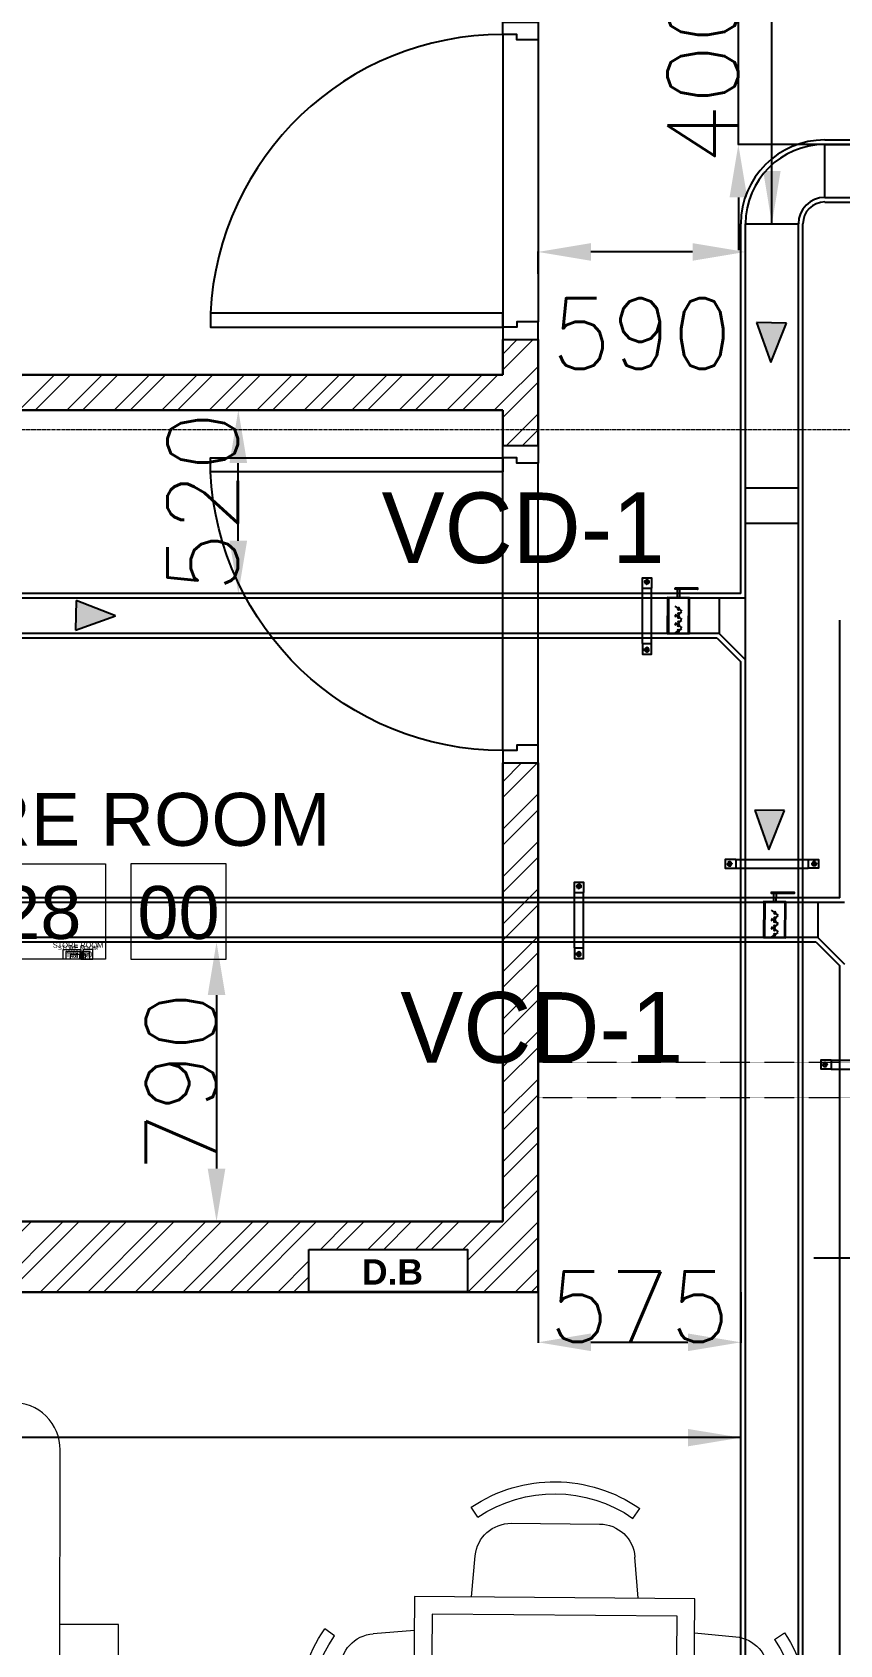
# Model space of a CAD drawing. Header units: millimetres. Extents: x -9226 to 166212, y -13 to 97274.
# Drawn here: x 32516 to 34806, y 71680 to 76251 of the extents above; entities that cross this region are included whole.
import ezdxf
from ezdxf.enums import TextEntityAlignment as Align

# ---------------------------------------------------------------- set-up
doc = ezdxf.new("R2010")
doc.units = ezdxf.units.MM
for name, pattern in [('23491-A-XR-GRID$0$23288-XR-Unit GRIDS$0$CENTER2', [28.575, 19.05, -3.175, 3.175, -3.175]), ('23491-XR-AR-2ND FLOOR PLAN$0$23491-XR-AR-2ND FLOOR PLAN$0$23491-XR-AR-TYP-FLOOR$0$HIDDEN', [9.525, 6.35, -3.175]), ('HIDDEN', [9.525, 6.35, -3.175])]:
    doc.linetypes.add(name, pattern=pattern)
doc.layers.get('0').update_dxf_attribs({"color": 8})
doc.layers.get('Defpoints').update_dxf_attribs({"color": 8})
for name, color, linetype in [('-EAD', 30, 'Continuous'), ('1.INS', 8, 'Continuous'), ('1.support 2', 7, 'Continuous'), ('23491-XR-AR-2ND FLOOR PLAN$0$23491-XR-AR-2ND FLOOR PLAN$0$23491-XR-AR-TYP-FLOOR$0$LLL', 8, 'Continuous'), ('DIM2', 7, 'Continuous'), ('EAD', 30, 'Continuous'), ('ETA-AC-SUPPORT', 25, 'Continuous'), ('FAD', 3, 'Continuous'), ('IZ-AC-VCD', 4, 'Continuous'), ('VCD SHE', 7, 'Continuous')]:
    doc.layers.add(name, color=color, linetype=linetype)
for name, color, linetype, lineweight in [('1.TAGGING', 7, 'Continuous', 5), ('1.XREF', 8, 'Continuous', 9), ('23491-A-XR-GRID$0$G-ANNO-GRID', 8, '23491-A-XR-GRID$0$23288-XR-Unit GRIDS$0$CENTER2', 0), ('23491-XR-AR-2ND FLOOR PLAN$0$23491-XR-AR-2ND FLOOR PLAN$0$23491-XR-AR-TYP-FLOOR$0$A-ANNO-TEXT @ 50', 8, 'Continuous', 25), ('23491-XR-AR-2ND FLOOR PLAN$0$23491-XR-AR-2ND FLOOR PLAN$0$23491-XR-AR-TYP-FLOOR$0$A-FLOR-OVHD', 8, '23491-XR-AR-2ND FLOOR PLAN$0$23491-XR-AR-2ND FLOOR PLAN$0$23491-XR-AR-TYP-FLOOR$0$HIDDEN', 15), ('23491-XR-AR-2ND FLOOR PLAN$0$23491-XR-AR-2ND FLOOR PLAN$0$23491-XR-AR-TYP-FLOOR$0$A-Glaz-Sill', 8, 'Continuous', 5), ('23491-XR-AR-2ND FLOOR PLAN$0$23491-XR-AR-2ND FLOOR PLAN$0$23491-XR-AR-TYP-FLOOR$0$A-WALL-PATT', 8, 'Continuous', 5), ('23491-XR-AR-2ND FLOOR PLAN$0$23491-XR-AR-2ND FLOOR PLAN$0$A-WALL', 8, 'Continuous', 30), ('23491-XR-AR-2ND FLOOR PLAN$0$23491-XR-AR-TYP FLOOR 3RD TO 18TH$0$23491-XR-AR-TYP-FLOOR$0$Zone-6_30May22$0$TYP$0$2B+G+19+R Typical Floor$0$A-DOOR', 8, 'Continuous', 25), ('23491-XR-AR-2ND FLOOR PLAN$0$23491-XR-AR-TYP FLOOR 3RD TO 18TH$0$A-FLOR-IDEN', 8, 'Continuous', 9), ('23491-XR-AR-2ND FLOOR PLAN$0$23491-XR-AR-TYP FLOOR 3RD TO 18TH$0$A-FLOR-IDEN @ 10', 8, 'Continuous', 9), ('23491-XR-AR-2ND FLOOR PLAN$0$23491-XR-AR-TYP FLOOR 3RD TO 18TH$0$A-FLOR-IDEN @ 100', 8, 'Continuous', 9), ('23491-XR-AR-2ND FLOOR PLAN$0$23491-XR-AR-TYP FLOOR 3RD TO 18TH$0$A-FLOR-IDEN @ 5', 8, 'Continuous', 9), ('23491-XR-AR-2ND FLOOR PLAN$0$23491-XR-AR-TYP FLOOR 3RD TO 18TH$0$A-FLOR-IDEN @ 8', 8, 'Continuous', 9), ('23491-XR-AR-2ND FLOOR PLAN$0$23491-XR-AR-TYP-FLOOR$0$A-FURN-FREE-PLAN', 8, 'Continuous', 5), ('A-ANNO-DIMS', 8, 'Continuous', 9)]:
    doc.layers.add(name, color=color, linetype=linetype, lineweight=lineweight)
doc.styles.add('23491-XR-AR-2ND FLOOR PLAN$0$23491-XR-AR-2ND FLOOR PLAN$0$23491-XR-AR-TYP-FLOOR$0$SDC-TEXT', font='arial.ttf')
doc.styles.add('23491-XR-AR-2ND FLOOR PLAN$0$23491-XR-AR-2ND FLOOR PLAN$0$SDC-TEXT_4_2', font='arial.ttf')
doc.styles.add('ROMANS', font='isocp.shx', dxfattribs={"width": 0.8})
doc.styles.add('SDC-TEXT-ARB', font='sdc-arb.shx', dxfattribs={"height": 0.5})
doc.styles.get("Standard").update_dxf_attribs({"font": 'romans.shx', "height": 200})
doc.dimstyles.new('ISO-25', dxfattribs={"dimtxt": 200, "dimasz": 150, "dimexe": 1.25, "dimexo": 0.625, "dimgap": 1, "dimtad": 1, "dimtoh": 1, "dimdec": 0, "dimrnd": 5, "dimtxsty": 'Standard', "dimcen": 2.5, "dimclrd": 256, "dimclre": 256, "dimclrt": 7, "dimadec": 0, "dimazin": 0, "dimtfac": 1, "dimtdec": 0, "dimtix": 1, "dimtmove": 2, "dimatfit": 3, "dimfxl": 1, "dimarcsym": 1})
doc.dimstyles.new('JSE', dxfattribs={"dimtxt": 50, "dimasz": 150, "dimexe": 0.18, "dimexo": 0.0625, "dimgap": 50, "dimtad": 0, "dimdec": 0, "dimrnd": 5, "dimzin": 0, "dimdsep": 46, "dimtxsty": 'ROMANS', "dimcen": 0.09, "dimclrd": 7, "dimclre": 7, "dimclrt": 7, "dimadec": 0, "dimazin": 0, "dimtfac": 1, "dimtdec": 0, "dimtofl": 0, "dimtmove": 0, "dimatfit": 3, "dimfxl": 1, "dimtolj": 1, "dimtzin": 0, "dimarcsym": 1})
doc.dimstyles.new('JSE-1.25', dxfattribs={"dimtxt": 200, "dimasz": 150, "dimexe": 0.18, "dimexo": 0.0625, "dimgap": 20, "dimtad": 1, "dimdec": 0, "dimrnd": 5, "dimzin": 0, "dimdsep": 46, "dimtxsty": 'ROMANS', "dimcen": 0.09, "dimclrd": 256, "dimclre": 256, "dimclrt": 7, "dimadec": 0, "dimazin": 0, "dimtfac": 1, "dimtdec": 0, "dimtofl": 0, "dimtmove": 0, "dimatfit": 3, "dimfxl": 1, "dimtolj": 1, "dimtzin": 0, "dimarcsym": 0})

# ---------------------------------------------------------------- blocks, each defined once
blk = doc.blocks.new('23491-XR-AR-2ND FLOOR PLAN$0$23491-XR-AR-TYP-FLOOR$0$fgbndhfhn')
at = {"color": 8, "linetype": 'Continuous', "lineweight": 0}
blk.add_line((-1387831.7447, 508969.1357, 0), (-1387831.745, 508969.7432, 0), dxfattribs=at)
at = {"color": 8, "lineweight": 0, "ltscale": 0.1}
blk.add_lwpolyline([(-1387831.5782, 508968.6873), (-1387831.5785, 508969.2472), (-1387831.7448, 508969.2472)], dxfattribs=at)
at = {"color": 8, "linetype": 'Continuous', "lineweight": 0}
blk.add_arc((-1387831.8772, 508969.7441, 0), 0.1322, 359.4877, 91.3443, dxfattribs=at)
blk = doc.blocks.new('23491-XR-AR-2ND FLOOR PLAN$0$23491-XR-AR-TYP-FLOOR$0$DI1')
at = {"color": 8}
for p, q in [((504.6011, 49.2146), (504.582, 49.2425)), ((505.0408, 49.2146), (505.0599, 49.2425)), ((504.9463, 49.1977), (504.6956, 49.1977)), ((504.5844, 48.9881), (504.5946, 49.105)), ((505.0575, 48.9881), (505.0473, 49.105)), ((504.1971, 48.8747), (504.1691, 48.8938)), ((504.4235, 48.8914), (504.3066, 48.8813)), ((505.2184, 48.8914), (505.3353, 48.8813)), ((505.4448, 48.8747), (505.4727, 48.8938)), ((504.214, 48.7802), (504.214, 48.5296)), ((505.4279, 48.7802), (505.4279, 48.5296)), ((504.1971, 48.4351), (504.1691, 48.416)), ((504.4235, 48.4183), (504.3066, 48.4285)), ((505.2184, 48.4183), (505.3353, 48.4285)), ((505.4448, 48.4351), (505.4727, 48.416)), ((504.1971, 48.2938), (504.1691, 48.3129)), ((504.4235, 48.3106), (504.3066, 48.3004)), ((505.2184, 48.3106), (505.3353, 48.3004)), ((505.4448, 48.2938), (505.4727, 48.3129)), ((504.214, 48.1994), (504.214, 47.9487)), ((505.4279, 48.1994), (505.4279, 47.9487)), ((504.1971, 47.8542), (504.1691, 47.8351)), ((504.4235, 47.8375), (504.3066, 47.8476)), ((505.2184, 47.8375), (505.3353, 47.8476)), ((505.4448, 47.8542), (505.4727, 47.8351)), ((504.5844, 47.7649), (504.5946, 47.648)), ((505.0575, 47.7649), (505.0473, 47.648)), ((504.9463, 47.5554), (504.6956, 47.5554)), ((504.6011, 47.5385), (504.582, 47.5106)), ((505.0408, 47.5385), (505.0599, 47.5106))]:
    blk.add_line(p, q, dxfattribs=at)
for points in [[(505.2184, 48.9881), (505.2184, 47.7649), (504.4235, 47.7649), (504.4235, 48.9881)], [(505.1684, 48.9382), (505.1684, 47.8149), (504.4735, 47.8149), (504.4735, 48.9382)]]:
    blk.add_lwpolyline(points, close=True, dxfattribs=at)
for centre, radius, start, end in [((504.8209, 48.8933), 0.4231, 55.6197, 124.3803), ((504.8209, 48.8933), 0.3893, 55.6197, 124.3803), ((504.6956, 49.0962), 0.1015, 90, 175.0303), ((504.9463, 49.0962), 0.1015, 4.9697, 90), ((504.5183, 48.6549), 0.4231, 145.6197, 214.3803), ((504.5183, 48.6549), 0.3893, 145.6197, 214.3803), ((504.3154, 48.7802), 0.1015, 94.9697, 180), ((505.3265, 48.7802), 0.1015, 0, 85.0303), ((505.1236, 48.6549), 0.3893, 325.6197, 34.3803), ((505.1236, 48.6549), 0.4231, 325.6197, 34.3803), ((504.3154, 48.5296), 0.1015, 180, 265.0303), ((505.3265, 48.5296), 0.1015, 274.9697, 0), ((504.5183, 48.074), 0.4231, 145.6197, 214.3803), ((504.5183, 48.074), 0.3893, 145.6197, 214.3803), ((504.3154, 48.1994), 0.1015, 94.9697, 180), ((505.3265, 48.1994), 0.1015, 0, 85.0303), ((505.1236, 48.074), 0.3893, 325.6197, 34.3803), ((505.1236, 48.074), 0.4231, 325.6197, 34.3803), ((504.3154, 47.9487), 0.1015, 180, 265.0303), ((505.3265, 47.9487), 0.1015, 274.9697, 0), ((504.6956, 47.6568), 0.1015, 184.9697, 270), ((504.9463, 47.6568), 0.1015, 270, 355.0303), ((504.8209, 47.8597), 0.4231, 235.6197, 304.3803), ((504.8209, 47.8597), 0.3893, 235.6197, 304.3803)]:
    blk.add_arc(centre, radius, start, end, dxfattribs=at)
blk = doc.blocks.new('*U509')
at = {"layer": '23491-XR-AR-2ND FLOOR PLAN$0$23491-XR-AR-TYP FLOOR 3RD TO 18TH$0$23491-XR-AR-TYP-FLOOR$0$Zone-6_30May22$0$TYP$0$2B+G+19+R Typical Floor$0$A-DOOR', "color": 8}
for p, q in [((0.865, 0), (0.035, 0)), ((0.85, -0.0999), (0.05, -0.0999))]:
    blk.add_line(p, q, dxfattribs=at)
blk.add_lwpolyline([(0.075, 0), (0.075, 0.829), (0.035, 0.829), (0.035, 0)], close=True, dxfattribs=at)
for points in [[(0.035, 0), (0, 0), (0, -0.0999), (0.05, -0.0999), (0.05, -0.04), (0.035, -0.04), (0.035, 0)], [(0.865, 0), (0.9, 0), (0.9, -0.0999), (0.85, -0.0999), (0.85, -0.04), (0.865, -0.04), (0.865, 0)]]:
    blk.add_lwpolyline(points, dxfattribs=at)
blk.add_arc((0.035, 0), 0.83, 360, 87.2377, dxfattribs=at)
blk = doc.blocks.new('*U531')
at = {"color": 8, "linetype": 'ByBlock'}
for points in [[(1.3, 0), (-7, 0), (-7, 4.5), (1.3, 4.5)], [(2.5, 0), (7, 0), (7, 4.5), (2.5, 4.5)]]:
    blk.add_lwpolyline(points, close=True, dxfattribs=at)
at = {"color": 8, "linetype": 'ByBlock', "style": '23491-XR-AR-2ND FLOOR PLAN$0$23491-XR-AR-2ND FLOOR PLAN$0$SDC-TEXT_4_2'}
for tag, p in [('ROOM-NAME-2', (0, 9.95)), ('ROOM-NAME-1', (0, 6.6)), ('ROOM-NO.', (-2.85, 2.2)), ('ROOM-FINISH', (4.75, 2.2))]:
    blk.add_attdef(tag, text='', height=2.5, dxfattribs=at).set_placement(p, align=Align.MIDDLE_CENTER)
blk = doc.blocks.new('*U820')
at = {"layer": '23491-XR-AR-2ND FLOOR PLAN$0$23491-XR-AR-TYP FLOOR 3RD TO 18TH$0$A-FLOR-IDEN @ 10', "color": 8}
ref = blk.add_blockref('*U531', (32645.5, 73623.8), dxfattribs=dict(at, xscale=5.999999999999999, yscale=5.999999999999999, zscale=5.999999999999999))
ref.add_attrib('ROOM-NO.', 'T28', dxfattribs={"layer": '0', "color": 0, "linetype": 'ByBlock', "height": 15, "style": '23491-XR-AR-2ND FLOOR PLAN$0$23491-XR-AR-2ND FLOOR PLAN$0$SDC-TEXT_4_2'}).set_placement((32628.4, 73637), align=Align.MIDDLE_CENTER)
ref.add_attrib('ROOM-FINISH', '00', dxfattribs={"layer": '0', "color": 0, "linetype": 'ByBlock', "height": 15, "style": '23491-XR-AR-2ND FLOOR PLAN$0$23491-XR-AR-2ND FLOOR PLAN$0$SDC-TEXT_4_2'}).set_placement((32674, 73637), align=Align.MIDDLE_CENTER)
ref.add_attrib('ROOM-NAME-1', 'STORE ROOM', dxfattribs={"layer": '0', "color": 0, "linetype": 'ByBlock', "height": 15, "style": '23491-XR-AR-2ND FLOOR PLAN$0$23491-XR-AR-2ND FLOOR PLAN$0$SDC-TEXT_4_2'}).set_placement((32645.5, 73663.4), align=Align.MIDDLE_CENTER)
at = {"layer": '23491-XR-AR-2ND FLOOR PLAN$0$23491-XR-AR-TYP FLOOR 3RD TO 18TH$0$A-FLOR-IDEN @ 100', "color": 8}
ref = blk.add_blockref('*U531', (32645.5, 73623.8), dxfattribs=dict(at, xscale=60, yscale=60, zscale=60))
ref.add_attrib('ROOM-NO.', 'T28', dxfattribs={"layer": '0', "color": 0, "linetype": 'ByBlock', "height": 150, "style": '23491-XR-AR-2ND FLOOR PLAN$0$23491-XR-AR-2ND FLOOR PLAN$0$SDC-TEXT_4_2'}).set_placement((32474.5, 73755.8), align=Align.MIDDLE_CENTER)
ref.add_attrib('ROOM-FINISH', '00', dxfattribs={"layer": '0', "color": 0, "linetype": 'ByBlock', "height": 150, "style": '23491-XR-AR-2ND FLOOR PLAN$0$23491-XR-AR-2ND FLOOR PLAN$0$SDC-TEXT_4_2'}).set_placement((32930.5, 73755.8), align=Align.MIDDLE_CENTER)
ref.add_attrib('ROOM-NAME-1', 'STORE ROOM', dxfattribs={"layer": '0', "color": 0, "linetype": 'ByBlock', "height": 150, "style": '23491-XR-AR-2ND FLOOR PLAN$0$23491-XR-AR-2ND FLOOR PLAN$0$SDC-TEXT_4_2'}).set_placement((32645.5, 74019.8), align=Align.MIDDLE_CENTER)
at = {"layer": '23491-XR-AR-2ND FLOOR PLAN$0$23491-XR-AR-TYP FLOOR 3RD TO 18TH$0$A-FLOR-IDEN @ 5', "color": 8}
ref = blk.add_blockref('*U531', (32645.5, 73623.8), dxfattribs=dict(at, xscale=3, yscale=3, zscale=3))
ref.add_attrib('ROOM-NO.', 'T28', dxfattribs={"layer": '0', "color": 0, "linetype": 'ByBlock', "height": 7.5, "style": '23491-XR-AR-2ND FLOOR PLAN$0$23491-XR-AR-2ND FLOOR PLAN$0$SDC-TEXT_4_2'}).set_placement((32637, 73630.4), align=Align.MIDDLE_CENTER)
ref.add_attrib('ROOM-FINISH', '00', dxfattribs={"layer": '0', "color": 0, "linetype": 'ByBlock', "height": 7.5, "style": '23491-XR-AR-2ND FLOOR PLAN$0$23491-XR-AR-2ND FLOOR PLAN$0$SDC-TEXT_4_2'}).set_placement((32659.8, 73630.4), align=Align.MIDDLE_CENTER)
ref.add_attrib('ROOM-NAME-1', 'STORE ROOM', dxfattribs={"layer": '0', "color": 0, "linetype": 'ByBlock', "height": 7.5, "style": '23491-XR-AR-2ND FLOOR PLAN$0$23491-XR-AR-2ND FLOOR PLAN$0$SDC-TEXT_4_2'}).set_placement((32645.5, 73643.6), align=Align.MIDDLE_CENTER)
at = {"layer": '23491-XR-AR-2ND FLOOR PLAN$0$23491-XR-AR-TYP FLOOR 3RD TO 18TH$0$A-FLOR-IDEN @ 8', "color": 8}
ref = blk.add_blockref('*U531', (32645.5, 73623.8), dxfattribs=dict(at, xscale=4.8, yscale=4.8, zscale=4.8))
ref.add_attrib('ROOM-NO.', 'T28', dxfattribs={"layer": '0', "color": 0, "linetype": 'ByBlock', "height": 12, "style": '23491-XR-AR-2ND FLOOR PLAN$0$23491-XR-AR-2ND FLOOR PLAN$0$SDC-TEXT_4_2'}).set_placement((32631.9, 73634.3), align=Align.MIDDLE_CENTER)
ref.add_attrib('ROOM-FINISH', '00', dxfattribs={"layer": '0', "color": 0, "linetype": 'ByBlock', "height": 12, "style": '23491-XR-AR-2ND FLOOR PLAN$0$23491-XR-AR-2ND FLOOR PLAN$0$SDC-TEXT_4_2'}).set_placement((32668.3, 73634.3), align=Align.MIDDLE_CENTER)
ref.add_attrib('ROOM-NAME-1', 'STORE ROOM', dxfattribs={"layer": '0', "color": 0, "linetype": 'ByBlock', "height": 12, "style": '23491-XR-AR-2ND FLOOR PLAN$0$23491-XR-AR-2ND FLOOR PLAN$0$SDC-TEXT_4_2'}).set_placement((32645.5, 73655.5), align=Align.MIDDLE_CENTER)
blk = doc.blocks.new('23491-XR-AR-2ND FLOOR PLAN$0$23491-XR-AR-2ND FLOOR PLAN$0$23491-XR-AR-TYP-FLOOR$0$onu')
at = {"layer": '23491-XR-AR-2ND FLOOR PLAN$0$23491-XR-AR-2ND FLOOR PLAN$0$23491-XR-AR-TYP-FLOOR$0$LLL', "color": 8}
blk.add_lwpolyline([(30, 60), (30, 510), (150, 510), (150, 60)], close=True, dxfattribs=at)
at = {"layer": '23491-XR-AR-2ND FLOOR PLAN$0$23491-XR-AR-2ND FLOOR PLAN$0$23491-XR-AR-TYP-FLOOR$0$A-ANNO-TEXT @ 50', "color": 8, "insert": (129.2, 210.5), "char_height": 72, "width": 1966.959, "attachment_point": 7, "rotation": 90, "style": '23491-XR-AR-2ND FLOOR PLAN$0$23491-XR-AR-2ND FLOOR PLAN$0$23491-XR-AR-TYP-FLOOR$0$SDC-TEXT'}
blk.add_mtext('{\\fArial|b1|i0|c0|p34;D.B}', dxfattribs=at)
blk = doc.blocks.new('23491-XR-AR-2ND FLOOR PLAN')
at = {"layer": '23491-XR-AR-2ND FLOOR PLAN$0$23491-XR-AR-2ND FLOOR PLAN$0$23491-XR-AR-TYP-FLOOR$0$A-WALL-PATT'}
h = blk.add_hatch(dxfattribs=at)
h.set_pattern_fill('ANSI32', color=8, scale=10)
h.paths.add_polyline_path([(33950, 74180), (33850, 74180), (33850, 72880), (33950, 72880)])
h.paths.add_polyline_path([(33850, 76280), (33950, 76280), (33950, 79480), (33700, 79480), (33700, 78580), (29799.9, 78579.8), (29800, 78379.8), (33850, 78379.8)])
h.paths.add_polyline_path([(33950, 75380), (33850, 75380), (33850, 75080), (33950, 75080)])
h = blk.add_hatch(dxfattribs=at)
h.set_pattern_fill('ANSI32', color=8, scale=10)
h.paths.add_polyline_path([(31750, 72880), (31750, 75180), (33850, 75180), (33850, 75280), (30950, 75280), (30950, 75180), (31650, 75180), (31650, 73626.7), (31000, 73626.7), (31000, 72876.7), (31101.1, 72880), (31098.8, 73526.7), (31650, 73526.7), (31650, 72880)])
h = blk.add_hatch(dxfattribs=at)
h.set_pattern_fill('ANSI32', color=8, scale=10)
h.set_pattern_definition([(45, (0, -0.25), (-67.35192, 67.35192), []), (45, (44.9, -0.25), (-67.35192, 67.35192), [])])
h.paths.add_polyline_path([(33300.2, 72679.7), (33300.2, 72799.8), (33750.2, 72799.8), (33750.2, 72679.7), (33950, 72679.7), (33950, 72879.7), (31900, 72879.7), (31900, 72679.7)])
at = {"layer": '23491-XR-AR-2ND FLOOR PLAN$0$23491-XR-AR-2ND FLOOR PLAN$0$23491-XR-AR-TYP-FLOOR$0$A-FLOR-OVHD', "color": 8, "ltscale": 0.1}
for p, q in [((35150, 73330), (33950, 73330)), ((35150, 73230), (33950, 73230))]:
    blk.add_line(p, q, dxfattribs=at)
at = {"layer": '23491-XR-AR-2ND FLOOR PLAN$0$23491-XR-AR-2ND FLOOR PLAN$0$A-WALL', "color": 8}
for p, q in [((33850, 75380), (33850, 75280)), ((33950, 75080), (33950, 75380)), ((33850, 75280), (30950, 75280)), ((31750, 75180), (33850, 75180)), ((33850, 75180), (33850, 75080)), ((33850, 74180), (33850, 72880)), ((33950, 72680), (33950, 74180)), ((33850, 72879.7), (31899.9, 72879.7)), ((33950, 72679.7), (31899.9, 72679.7))]:
    blk.add_line(p, q, dxfattribs=at)
at = {"layer": '23491-XR-AR-2ND FLOOR PLAN$0$23491-XR-AR-2ND FLOOR PLAN$0$23491-XR-AR-TYP-FLOOR$0$A-Glaz-Sill', "color": 8, "lineweight": 25, "rotation": 269.9984909522423}
blk.add_blockref('23491-XR-AR-2ND FLOOR PLAN$0$23491-XR-AR-2ND FLOOR PLAN$0$23491-XR-AR-TYP-FLOOR$0$onu', (33240.2, 72830), dxfattribs=at)
at = {"layer": '23491-XR-AR-2ND FLOOR PLAN$0$23491-XR-AR-TYP FLOOR 3RD TO 18TH$0$23491-XR-AR-TYP-FLOOR$0$Zone-6_30May22$0$TYP$0$2B+G+19+R Typical Floor$0$A-DOOR', "color": 8, "yscale": 1000.000000000005, "rotation": 90}
for p, xscale, zscale in [((33850.1, 75380), 1000.000000000005, 1000.000000000005), ((33850.1, 75080), -1000.000000000005, 1000)]:
    blk.add_blockref('*U509', p, dxfattribs=dict(at, xscale=xscale, zscale=zscale))
at = {"layer": '23491-XR-AR-2ND FLOOR PLAN$0$23491-XR-AR-TYP FLOOR 3RD TO 18TH$0$A-FLOR-IDEN'}
blk.add_blockref('*U820', (0, 0), dxfattribs=at)
at = {"layer": '23491-XR-AR-2ND FLOOR PLAN$0$23491-XR-AR-TYP-FLOOR$0$A-FURN-FREE-PLAN', "color": 8, "yscale": 1000, "zscale": 1000}
for name, p, xscale, rotation in [('23491-XR-AR-2ND FLOOR PLAN$0$23491-XR-AR-TYP-FLOOR$0$fgbndhfhn', (1387525795.7, -509819685.3, 0), 1000, 359.9619239339715), ('23491-XR-AR-2ND FLOOR PLAN$0$23491-XR-AR-TYP-FLOOR$0$DI1', (538401.3, 18701), -1000, 359.5317134998168)]:
    blk.add_blockref(name, p, dxfattribs=dict(at, xscale=xscale, rotation=rotation))
blk = doc.blocks.new('23491-A-XR-GRID')
at = {"layer": '23491-A-XR-GRID$0$G-ANNO-GRID', "color": 8, "ltscale": 0.5}
blk.add_line((-8075.9, 75125.3, 0), (56827.8, 75125.3, 0), dxfattribs=at)
blk = doc.blocks.new('XREF')
at = {"layer": 'A-ANNO-DIMS', "color": 8}
blk.add_blockref('23491-XR-AR-2ND FLOOR PLAN', (0, 0), dxfattribs=at)
blk.add_blockref('23491-A-XR-GRID', (0, 0))
blk = doc.blocks.new('*U254')
at = {"layer": 'IZ-AC-VCD', "color": 5}
for p, q in [((-10, 216.7), (-10, 0)), ((110, 216.7), (110, 0))]:
    blk.add_line(p, q, dxfattribs=at)
at = {"layer": 'IZ-AC-VCD', "color": 5, "extrusion": (0, 0, -1)}
for p, q in [((41.5, 267.5), (41.5, 216.7)), ((58.5, 216.7), (58.5, 267.5))]:
    blk.add_line(p, q, dxfattribs=at)
at = {"layer": 'IZ-AC-VCD', "color": 5}
for points in [[(-16.7, 0), (116.7, 0), (116.7, 216.7), (-16.7, 216.7)], [(29.2, 275.9), (165.1, 275.9), (165.1, 267.5), (29.2, 267.5)]]:
    blk.add_lwpolyline(points, close=True, dxfattribs=at)
at = {"layer": 'IZ-AC-VCD', "color": 7, "extrusion": (0, 0, -1)}
for points in [[(-28.6, 164.9), (-45.1, 153.4)], [(-28.6, 114.9), (-45.1, 103.4)], [(-28.6, 101.8), (-45.1, 113.2)], [(-54.9, 146.6), (-71.4, 135.1)], [(-54.9, 120.1), (-71.4, 131.5)], [(-28.6, 64.9), (-45.1, 53.4)], [(-28.6, 51.8), (-45.1, 63.2)], [(-28.6, 1.8), (-45.1, 13.2)], [(-54.9, 96.6), (-71.4, 85.1)], [(-54.9, 70.1), (-71.4, 81.5)], [(-54.9, 46.6), (-71.4, 35.1)], [(-54.9, 20.1), (-71.4, 31.5)]]:
    blk.add_lwpolyline(points, dxfattribs=at)
for centre in [(-50, 150), (-50, 116.7), (-50, 100), (-50, 66.7), (-50, 50), (-50, 16.7)]:
    blk.add_circle(centre, 6, dxfattribs=at)
blk = doc.blocks.new('HVAC-VOL-SPD-S01-M-01-0400 R-01$0$HVAC-VOL-SPD-S01-M-01-0400 R-01$0$A$C2F9C6816')
blk.add_hatch(color=256).paths.add_polyline_path([(-198.8, -78.6), (-398.8, -153.6), (-198.8, -228.6)])
for p, q in [((-198.8, -78.6), (-398.8, -153.6)), ((-198.8, -228.6), (-198.8, -78.6)), ((-398.8, -153.6), (-198.8, -228.6))]:
    blk.add_line(p, q)
blk = doc.blocks.new('t')
at = {"layer": 'ETA-AC-SUPPORT', "color": 7, "linetype": 'HIDDEN', "ltscale": 0.3, "extrusion": (2.40653e-07, 5.25136e-08, 1)}
for p, q in [((4429.3, -9484.4, 0), (4379.3, -9484.4, 0)), ((4392.9, -9513, 0), (4404.3, -9506.4, 0)), ((4392.9, -9526.2, 0), (4392.9, -9513, 0)), ((4392.9, -9526.2, 0), (4404.3, -9532.9, 0)), ((4415.8, -9513, 0), (4404.3, -9506.4, 0)), ((4415.8, -9526.2, 0), (4404.3, -9532.9, 0)), ((4415.8, -9526.2, 0), (4415.8, -9513, 0))]:
    blk.add_line(p, q, dxfattribs=at)
at = {"layer": 'ETA-AC-SUPPORT', "color": 7, "linetype": 'Continuous', "ltscale": 0.3, "extrusion": (2.40653e-07, 5.25136e-08, 1), "elevation": 0}
blk.add_lwpolyline([(4429.3, -9484.4), (4429.3, -9543.9), (4379.3, -9543.9), (4379.3, -9484.4)], dxfattribs=at)
at = {"layer": 'ETA-AC-SUPPORT', "color": 7, "linetype": 'HIDDEN', "ltscale": 0.3, "extrusion": (2.40653e-07, 5.25136e-08, 1)}
for radius in [11.5, 6]:
    blk.add_circle((4404.3, -9519.6, 0), radius, dxfattribs=at)
blk = doc.blocks.new('*U553')
at = {"layer": 'ETA-AC-SUPPORT', "color": 7, "linetype": 'Continuous', "ltscale": 0.3, "extrusion": (2.40653e-07, 5.25136e-08, 1)}
for p, q in [((4404.3, -9309.5, 0), (4404.3, -9514.1, 0)), ((4429.3, -9309.5, 0), (4429.3, -9514.1, 0))]:
    blk.add_line(p, q, dxfattribs=at)
at = {"color": 7, "linetype": 'Continuous', "xscale": -0.5, "yscale": 0.5, "zscale": 0.5, "rotation": 180}
blk.add_blockref('t', (2214.7, -14051.7, 0), dxfattribs=at)
at = {"color": 7, "linetype": 'Continuous', "xscale": 0.5, "yscale": 0.5, "zscale": 0.5}
blk.add_blockref('t', (2214.7, -4771.9, 0), dxfattribs=at)
blk = doc.blocks.new('*U554')
at = {"layer": 'ETA-AC-SUPPORT', "color": 7, "linetype": 'Continuous', "ltscale": 0.3, "extrusion": (2.40653e-07, 5.25136e-08, 1)}
for p, q in [((4404.3, -9357.5, 0), (4404.3, -9514.1, 0)), ((4429.3, -9357.5, 0), (4429.3, -9514.1, 0))]:
    blk.add_line(p, q, dxfattribs=at)
at = {"color": 7, "linetype": 'Continuous', "xscale": -0.5, "yscale": 0.5, "zscale": 0.5, "rotation": 180}
blk.add_blockref('t', (2214.7, -14099.7, 0), dxfattribs=at)
at = {"color": 7, "linetype": 'Continuous', "xscale": 0.5, "yscale": 0.5, "zscale": 0.5}
blk.add_blockref('t', (2214.7, -4771.9, 0), dxfattribs=at)
blk = doc.blocks.new('*U549')
at = {"layer": 'ETA-AC-SUPPORT', "color": 7, "linetype": 'Continuous', "ltscale": 0.3, "extrusion": (2.40653e-07, 5.25136e-08, 1)}
for p, q in [((4404.3, -9239.6, 0), (4404.3, -9514.1, 0)), ((4429.3, -9239.6, 0), (4429.3, -9514.1, 0))]:
    blk.add_line(p, q, dxfattribs=at)
at = {"color": 7, "linetype": 'Continuous', "xscale": -0.5, "yscale": 0.5, "zscale": 0.5, "rotation": 180}
blk.add_blockref('t', (2214.7, -13981.8, 0), dxfattribs=at)
at = {"color": 7, "linetype": 'Continuous', "xscale": 0.5, "yscale": 0.5, "zscale": 0.5}
blk.add_blockref('t', (2214.7, -4771.9, 0), dxfattribs=at)
blk = doc.blocks.new('*D484')
at = {"layer": 'Defpoints', "color": 0, "transparency": 16777216}
for p in [(33100, 75180), (33160.9, 75180), (33160.9, 74659.7, 0)]:
    blk.add_point(p, dxfattribs=at)
at = {"layer": 'VCD SHE', "lineweight": -2, "transparency": 16777216}
for p, q in [((33160.3, 75180), (33098.7, 75180)), ((33100, 74809.7), (33100, 75030)), ((33160.3, 74659.7), (33098.7, 74659.7))]:
    blk.add_line(p, q, dxfattribs=at)
at = {"layer": 'VCD SHE', "transparency": 16777216}
for points in [[(33075, 75030), (33125, 75030), (33100, 75180)], [(33075, 74809.7), (33125, 74809.7), (33100, 74659.7)]]:
    blk.add_solid(points, dxfattribs=at)
at = {"layer": 'VCD SHE', "color": 7, "transparency": 16777216, "insert": (32999, 74919.9), "char_height": 200, "attachment_point": 5, "rotation": 90}
blk.add_mtext('520', dxfattribs=at)
blk = doc.blocks.new('*D485')
at = {"layer": 'Defpoints', "color": 0, "transparency": 16777216}
for p in [(33100, 73671.5, 0.3), (33038.3, 72879.7), (33100, 72879.7)]:
    blk.add_point(p, dxfattribs=at)
at = {"layer": 'VCD SHE', "lineweight": -2, "transparency": 16777216}
for p, q in [((33099.4, 73671.5), (33037, 73671.5)), ((33038.3, 73521.5), (33038.3, 73029.7)), ((33099.4, 72879.7), (33037, 72879.7))]:
    blk.add_line(p, q, dxfattribs=at)
at = {"layer": 'VCD SHE', "transparency": 16777216}
for points in [[(33013.3, 73521.5), (33063.3, 73521.5), (33038.3, 73671.5)], [(33013.3, 73029.7), (33063.3, 73029.7), (33038.3, 72879.7)]]:
    blk.add_solid(points, dxfattribs=at)
at = {"layer": 'VCD SHE', "color": 7, "transparency": 16777216, "insert": (32937.3, 73275.6), "char_height": 200, "attachment_point": 5, "rotation": 90}
blk.add_mtext('790', dxfattribs=at)
blk = doc.blocks.new('*D489')
at = {"layer": 'Defpoints', "color": 0, "transparency": 16777216}
for p in [(33950, 72679.7), (34525.3, 72679.7, 0), (34525.3, 72537.2)]:
    blk.add_point(p, dxfattribs=at)
at = {"layer": 'VCD SHE', "lineweight": -2, "transparency": 16777216}
for p, q in [((33950, 72679.1), (33950, 72536)), ((34525.3, 72679.1), (34525.3, 72536)), ((34100, 72537.2), (34375.3, 72537.2))]:
    blk.add_line(p, q, dxfattribs=at)
at = {"layer": 'VCD SHE', "transparency": 16777216}
for points in [[(34100, 72562.2), (34100, 72512.2), (33950, 72537.2)], [(34375.3, 72562.2), (34375.3, 72512.2), (34525.3, 72537.2)]]:
    blk.add_solid(points, dxfattribs=at)
at = {"layer": 'VCD SHE', "color": 7, "transparency": 16777216, "insert": (34237.6, 72638.2), "char_height": 200, "attachment_point": 5}
blk.add_mtext('575', dxfattribs=at)
blk = doc.blocks.new('*D490')
at = {"layer": 'Defpoints', "color": 0, "transparency": 16777216}
for p in [(35031.8, 72776), (35031.8, 72730, 0.2), (35150, 72730)]:
    blk.add_point(p, dxfattribs=at)
at = {"layer": 'VCD SHE', "lineweight": -2, "transparency": 16777216}
for p, q in [((34881.8, 72776), (34731.8, 72776)), ((35031.8, 72730.6), (35031.8, 72777.3)), ((35150, 72776), (35031.8, 72776)), ((35150, 72730.6), (35150, 72777.3)), ((35300, 72776), (35450, 72776))]:
    blk.add_line(p, q, dxfattribs=at)
at = {"layer": 'VCD SHE', "transparency": 16777216}
for points in [[(34881.8, 72801), (34881.8, 72751), (35031.8, 72776)], [(35300, 72801), (35300, 72751), (35150, 72776)]]:
    blk.add_solid(points, dxfattribs=at)
at = {"layer": 'VCD SHE', "color": 7, "transparency": 16777216, "insert": (35090.9, 72877), "char_height": 200, "attachment_point": 5}
blk.add_mtext('120', dxfattribs=at)
blk = doc.blocks.new('*D494')
at = {"layer": 'Defpoints', "color": 0, "transparency": 16777216}
for p in [(33950, 75628.4), (33950, 75565.2), (34538.3, 75565.2, 0)]:
    blk.add_point(p, dxfattribs=at)
at = {"layer": 'DIM2', "lineweight": -2, "transparency": 16777216}
for p, q in [((33950, 75565.9), (33950, 75629.6)), ((34388.3, 75628.4), (34100, 75628.4)), ((34538.3, 75565.9), (34538.3, 75629.6))]:
    blk.add_line(p, q, dxfattribs=at)
at = {"layer": 'DIM2', "transparency": 16777216}
for points in [[(34100, 75653.4), (34100, 75603.4), (33950, 75628.4)], [(34388.3, 75653.4), (34388.3, 75603.4), (34538.3, 75628.4)]]:
    blk.add_solid(points, dxfattribs=at)
at = {"layer": 'DIM2', "color": 7, "transparency": 16777216, "insert": (34244.1, 75397.1), "char_height": 200, "attachment_point": 5}
blk.add_mtext('590', dxfattribs=at)
blk = doc.blocks.new('*D495')
at = {"layer": 'Defpoints', "color": 0, "transparency": 16777216}
for p in [(34518.2, 76331.4), (34887.1, 76331.4), (34873.6, 75933, 0.1)]:
    blk.add_point(p, dxfattribs=at)
at = {"layer": 'DIM2', "lineweight": -2, "transparency": 16777216}
for p, q in [((34518.2, 76481.4), (34518.2, 76631.4)), ((34886.5, 76331.4), (34516.9, 76331.4)), ((34518.2, 75933), (34518.2, 76331.4)), ((34873, 75933), (34516.9, 75933)), ((34518.2, 75783), (34518.2, 75633))]:
    blk.add_line(p, q, dxfattribs=at)
at = {"layer": 'DIM2', "transparency": 16777216}
for points in [[(34493.2, 76481.4), (34543.2, 76481.4), (34518.2, 76331.4)], [(34493.2, 75783), (34543.2, 75783), (34518.2, 75933)]]:
    blk.add_solid(points, dxfattribs=at)
at = {"layer": 'DIM2', "color": 7, "transparency": 16777216, "insert": (34417.2, 76132.2), "char_height": 200, "attachment_point": 5, "rotation": 90}
blk.add_mtext('400', dxfattribs=at)

msp = doc.modelspace()

# ---------------------------------------------------------------- block references
at = {"layer": '1.XREF'}
msp.add_blockref('XREF', (0, 0), dxfattribs=at)

# ---------------------------------------------------------------- next in the draw order: linework, layer by layer
at = {"layer": '1.INS'}
for points, elevation in [([(34763.3, 75946), (35978.1, 75946)], 0.1), ([(34763.3, 75770), (35584.4, 75770)], 0), ([(34525.3, 74659.7), (34525.3, 75708)], 0), ([(34701.3, 69720), (34701.3, 75708)], 0), ([(34525.3, 74659.7), (31537.3, 74659.7)], 0), ([(34525.3, 74659.7), (34450.3, 74659.7)], 0), ([(34805.8, 73797.5), (34805.8, 74584.4)], 0.3), ([(34457.9, 74533.7), (31537.3, 74533.7)], 0), ([(34457.9, 74533.7), (34525.3, 74466.3)], 0), ([(34525.3, 69720), (34525.3, 74466.3)], 0), ([(34743.8, 73797.5), (30836.9, 73797.5)], 0.3), ([(34805.8, 73797.5), (34730.8, 73797.5)], 0.3), ([(34738.4, 73671.5), (30836.9, 73671.5)], 0.3), ([(34738.4, 73671.5), (34805.8, 73604.1)], 0.3), ([(34805.8, 70317.2), (34805.8, 73604.1)], 0.3)]:
    msp.add_lwpolyline(points, dxfattribs=dict(at, elevation=elevation))
at = {"layer": '1.INS', "extrusion": (5.77238e-18, -0.000521864, 1)}
for radius in [238, 62]:
    msp.add_arc((34763.3, 75708, -39.6), radius, 90, 180, dxfattribs=at)
at = {"layer": 'EAD', "extrusion": (5.77238e-18, -0.000521864, 1), "elevation": -39.6}
for points in [[(34763.3, 75783), (34763.3, 75933)], [(34538.3, 75708), (34688.3, 75708)]]:
    msp.add_lwpolyline(points, dxfattribs=at)
at = {"layer": 'EAD'}
for points, elevation in [([(34763.3, 75933), (35978.1, 75933)], 0.1), ([(34763.3, 75783), (35978.1, 75783)], 0), ([(34538.3, 69720), (34538.3, 75708)], 0), ([(34688.3, 69720), (34688.3, 75708)], 0), ([(34538.3, 74959.7), (34688.3, 74959.7)], 0), ([(34538.3, 74859.7), (34688.3, 74859.7)], 0), ([(34538.3, 74646.7), (31537.3, 74646.7)], 0), ([(34525.3, 74646.7), (34463.3, 74646.7), (34463.3, 74546.7), (34538.3, 74471.7)], 0), ([(34463.3, 74546.7), (31537.3, 74546.7)], 0)]:
    msp.add_lwpolyline(points, dxfattribs=dict(at, elevation=elevation))
at = {"layer": 'EAD', "extrusion": (5.77238e-18, -0.000521864, 1)}
for radius in [225, 75]:
    msp.add_arc((34763.3, 75708, -39.6), radius, 90, 180, dxfattribs=at)
at = {"layer": 'FAD', "elevation": 0.3}
for points in [[(34743.8, 73784.5), (30836.9, 73784.5)], [(34818.8, 73784.5), (34743.8, 73784.5), (34743.8, 73684.5), (34818.8, 73609.5)], [(34743.8, 73684.5), (30836.9, 73684.5)]]:
    msp.add_lwpolyline(points, dxfattribs=at)

# ---------------------------------------------------------------- next in the draw order: block references
at = {"layer": '-EAD', "extrusion": (-6.16134e-06, -3.46539e-05, 1), "rotation": 89.10749125398034}
for p, xscale, yscale, zscale in [((34527.7, 75540.3, -5.9), 0.5613210269334027, 0.5613210269334027, 0.5613210269334027), ((34522.3, 74158.3, -5.8), 0.5613210269334035, 0.5613210269334035, 0.5613210269334035)]:
    msp.add_blockref('HVAC-VOL-SPD-S01-M-01-0400 R-01$0$HVAC-VOL-SPD-S01-M-01-0400 R-01$0$A$C2F9C6816', p, dxfattribs=dict(at, xscale=xscale, yscale=yscale, zscale=zscale))
at = {"layer": '-EAD', "extrusion": (3.46539e-05, -6.16134e-06, 1), "xscale": 0.5613210269334018, "yscale": 0.5613210269334018, "zscale": 0.5613210269334018, "rotation": 179.1074912662139}
msp.add_blockref('HVAC-VOL-SPD-S01-M-01-0400 R-01$0$HVAC-VOL-SPD-S01-M-01-0400 R-01$0$A$C2F9C6816', (30910.1, 74801.3, 46640458.7), dxfattribs=at)
at = {"layer": '1.support 2', "linetype": 'ByBlock', "extrusion": (4.02055e-07, -3.5195e-05, 1), "xscale": 1.001591528757322, "yscale": 1.001591528757322, "zscale": 1.001591528757322, "rotation": 180}
for p in [(38682.8, 65145.9, -2.6), (38489.9, 64283, -2.6)]:
    msp.add_blockref('*U554', p, dxfattribs=at)
at = {"layer": '1.support 2', "linetype": 'ByBlock', "extrusion": (-3.5195e-05, -4.02055e-07, 1), "xscale": 1.001591528757322, "yscale": 1.001591528757322, "zscale": 1.001591528757322}
for name, p, rotation in [('*U553', (25186.5, 69469.8, -1.1), 89.99999999918924), ('*U549', (25527.1, 68900.7, -1.3), 89.99999999918921)]:
    msp.add_blockref(name, p, dxfattribs=dict(at, rotation=rotation))
at = {"layer": 'IZ-AC-VCD', "extrusion": (0.000551811, 1.73953e-07, 1), "xscale": 0.4695684231146192, "yscale": 0.4695684231146192, "zscale": 0.4695684231146192, "rotation": 359.6727517516137}
msp.add_blockref('*U254', (34324.4, 74546.7, 19), dxfattribs=at)
at = {"layer": 'IZ-AC-VCD', "extrusion": (0.000551803, -2.97773e-06, 1), "xscale": 0.4695684231146192, "yscale": 0.4695684231146192, "zscale": 0.4695684231146192, "rotation": 359.3455036083649}
msp.add_blockref('*U254', (34597.2, 73684.6, 18.7), dxfattribs=at)

# ---------------------------------------------------------------- next in the draw order: texts
at = {"layer": 'VCD SHE', "style": 'SDC-TEXT-ARB'}
for p in [(33506.5, 74746.5), (33559.5, 73330)]:
    msp.add_text('VCD-1', height=200, dxfattribs=at).set_placement(p)

# ---------------------------------------------------------------- next in the draw order: dimensions: what is measured, and where the dimension line sits
at = {"layer": 'DIM2'}
dim = msp.add_linear_dim(base=(34518.2, 76331.4), p1=(34873.6, 75933, 0.1), p2=(34887.1, 76331.4), angle=90, dimstyle='ISO-25', dxfattribs=at)
dim.commit()
dim.dimension.update_dxf_attribs({"geometry": '*D495', "text_midpoint": (34417.2, 76132.2)})
dim = msp.add_linear_dim(base=(33950, 75628.4), p1=(34538.3, 75565.2, 0), p2=(33950, 75565.2), dimstyle='ISO-25', dxfattribs=at)
dim.commit()
dim.dimension.update_dxf_attribs({"geometry": '*D494', "text_midpoint": (34244.1, 75397.1), "dimtype": 160})
at = {"layer": 'VCD SHE'}
for base, p1, p2, picture, middle in [((33100, 75180), (33160.9, 74659.7, 0), (33160.9, 75180), '*D484', (32999, 74919.9)), ((33038.3, 72879.7), (33100, 73671.5, 0.3), (33100, 72879.7), '*D485', (32937.3, 73275.6))]:
    dim = msp.add_linear_dim(base=base, p1=p1, p2=p2, angle=90, dimstyle='ISO-25', dxfattribs=at)
    dim.commit()
    dim.dimension.update_dxf_attribs({"geometry": picture, "text_midpoint": middle})
for base, p1, p2, picture, middle in [((35031.8, 72776), (35150, 72730), (35031.8, 72730, 0.2), '*D490', (35090.9, 72877)), ((34525.3, 72537.2), (33950, 72679.7), (34525.3, 72679.7, 0), '*D489', (34237.6, 72638.2))]:
    dim = msp.add_linear_dim(base=base, p1=p1, p2=p2, dimstyle='ISO-25', dxfattribs=at)
    dim.commit()
    dim.dimension.update_dxf_attribs({"geometry": picture, "text_midpoint": middle})

# ---------------------------------------------------------------- next in the draw order: leaders
at = {"layer": '1.INS'}
msp.add_leader([(34525.3, 72266.9, 0), (27150, 72266.9, 0)], dimstyle='JSE', override={"dimgap": 50, "dimtad": 0}, dxfattribs=at)
at = {"layer": '1.TAGGING'}
msp.add_leader([(35880, 74531.8, 0), (35880, 80491.3, 0), (27852.7, 80510.1, 0)], dimstyle='JSE-1.25', override={"dimgap": 20, "dimtad": 0}, dxfattribs=at)
at = {"layer": 'FAD'}
for points in [[(38170.8, 69683, 0.1), (38170.8, 87014.7, 0.1), (27931.7, 87014.7, 0.1)], [(36834.8, 74897.4, 0.1), (36834.8, 85580.6, 0.1), (27018.1, 85580.6, 0.1)], [(34918.8, 74750.9, 0.2), (34918.8, 77898, 0.2), (27154.5, 77898, 0.2)], [(34613.3, 75708, 0), (34613.3, 76720, 0), (29556.2, 76720, 0)]]:
    msp.add_leader(points, dimstyle='JSE', override={"dimgap": 50, "dimtad": 0}, dxfattribs=at)

doc.saveas('drawing.dxf')
